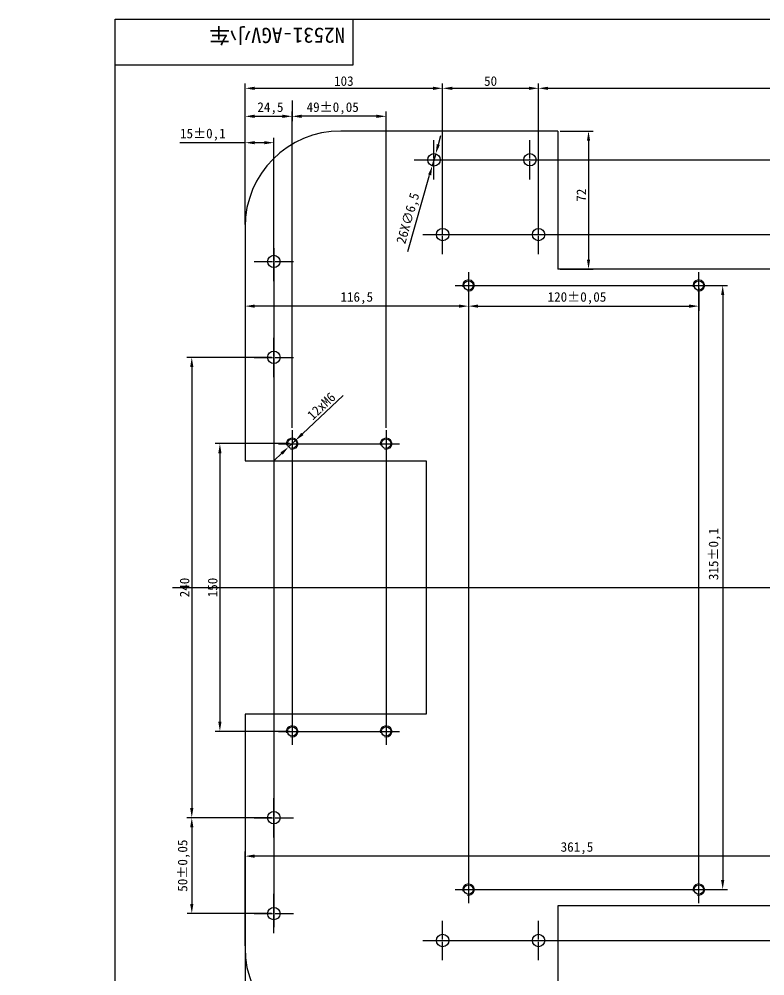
# Model space of a CAD drawing. Header units: millimetres. Extents: x 0 to 584, y 0 to 410.
# Drawn here: x 0 to 194.3, y 160.6 to 410 of the extents above; entities that cross this region are included whole.
import ezdxf
from ezdxf import colors
from ezdxf.entities.mleader import LeaderData, LeaderLine
from ezdxf.lldxf.tags import DXFTag
from ezdxf.math import Vec2, Vec3

# ---------------------------------------------------------------- set-up
doc = ezdxf.new("R2010")
doc.units = ezdxf.units.MM
for name, color, linetype in [('1121-底盘主体', 7, 'Continuous'), ('Default', 1, 'Continuous'), ('图框', 7, 'Continuous'), ('标注', 4, 'Continuous')]:
    doc.layers.add(name, color=color, linetype=linetype)
tags = doc.linetypes.add('CENTER2', pattern=[28.575, 19.05, -3.175, 3.175, -3.175]).pattern_tags.tags
tags[10:11] = [DXFTag(74, 4), DXFTag(75, 0), DXFTag(340, '0'), DXFTag(46, 0.0), DXFTag(50, 0.0), DXFTag(44, 0.0), DXFTag(45, 0.0)]
tags[8:9] = [DXFTag(74, 4), DXFTag(75, 0), DXFTag(340, '0'), DXFTag(46, 0.0), DXFTag(50, 0.0), DXFTag(44, 0.0), DXFTag(45, 0.0)]
tags[6:7] = [DXFTag(74, 4), DXFTag(75, 0), DXFTag(340, '0'), DXFTag(46, 0.0), DXFTag(50, 0.0), DXFTag(44, 0.0), DXFTag(45, 0.0)]
tags[4:5] = [DXFTag(74, 4), DXFTag(75, 0), DXFTag(340, '0'), DXFTag(46, 0.0), DXFTag(50, 0.0), DXFTag(44, 0.0), DXFTag(45, 0.0)]
doc.dimstyles.new('ISO-25', dxfattribs={"dimtxt": 2.5, "dimasz": 2.5, "dimexe": 1.25, "dimexo": 0.625, "dimtad": 1, "dimlfac": 2, "dimtxsty": 'Standard', "dimcen": 2.5, "dimadec": 0, "dimazin": 0, "dimtfac": 1, "dimtmove": 0, "dimatfit": 3, "dimfxl": 1, "dimarcsym": 0})

# ---------------------------------------------------------------- blocks, each defined once
blk = doc.blocks.new('SE')
at = {"layer": '1121-底盘主体', "color": 7, "linetype": 'Continuous', "lineweight": 30}
for p, q in [((140.37, 380.84), (83.87, 380.84)), ((140.37, 380.84), (140.37, 344.84)), ((347.87, 380.84), (288.87, 380.84)), ((288.87, 380.84), (288.87, 344.84)), ((58.87, 355.84), (58.87, 294.84)), ((372.87, 294.84), (372.87, 355.84)), ((288.87, 344.84), (140.37, 344.84)), ((58.87, 294.84), (106.12, 294.84)), ((106.12, 294.84), (106.12, 228.84)), ((372.87, 294.84), (325.62, 294.84)), ((325.62, 294.84), (325.62, 228.84)), ((106.12, 228.84), (58.87, 228.84)), ((58.87, 228.84), (58.87, 167.84)), ((325.62, 228.84), (372.87, 228.84)), ((372.87, 167.84), (372.87, 228.84)), ((140.37, 178.84), (140.37, 142.84)), ((288.87, 178.84), (140.37, 178.84)), ((288.87, 178.84), (288.87, 142.84)), ((140.37, 142.84), (83.87, 142.84)), ((347.87, 142.84), (288.87, 142.84))]:
    blk.add_line(p, q, dxfattribs=at)
for centre, radius in [((108.12, 373.34), 1.63), ((133.12, 373.34), 1.62), ((298.12, 373.34), 1.62), ((110.37, 353.84), 1.62), ((135.37, 353.84), 1.62), ((304.87, 353.84), 1.62), ((329.87, 353.84), 1.62), ((66.37, 346.84), 1.62), ((365.37, 346.84), 1.62), ((117.12, 340.59), 1.23), ((177.12, 340.59), 1.23), ((239.62, 336.84), 1.63), ((317.62, 336.84), 1.63), ((66.37, 321.84), 1.63), ((365.37, 321.84), 1.63), ((71.12, 299.34), 1.23), ((95.62, 299.34), 1.23), ((336.12, 299.34), 1.23), ((360.62, 299.34), 1.23), ((71.12, 224.34), 1.23), ((95.62, 224.34), 1.23), ((336.12, 224.34), 1.23), ((360.62, 224.34), 1.23), ((66.37, 201.84), 1.63), ((365.37, 201.84), 1.63), ((239.62, 199.84), 1.63), ((317.62, 199.84), 1.63), ((117.12, 183.09), 1.23), ((177.12, 183.09), 1.23), ((66.37, 176.84), 1.62), ((365.37, 176.84), 1.62), ((110.37, 169.84), 1.62), ((135.37, 169.84), 1.62), ((304.87, 169.84), 1.62), ((329.87, 169.84), 1.62), ((108.12, 150.34), 1.63), ((133.12, 150.34), 1.62), ((298.12, 150.34), 1.62)]:
    blk.add_circle(centre, radius, dxfattribs=at)
for centre, start, end in [((83.87, 355.84), 90, 180), ((347.87, 355.84), 0, 90), ((83.87, 167.84), 180, 270), ((347.87, 167.84), 270, 0)]:
    blk.add_arc(centre, 25, start, end, dxfattribs=at)
at = {"layer": '1121-底盘主体', "color": 7, "linetype": 'Continuous', "lineweight": 20}
for centre in [(117.12, 340.59), (177.12, 340.59), (71.12, 299.34), (95.62, 299.34), (336.12, 299.34), (360.62, 299.34), (71.12, 224.34), (95.62, 224.34), (336.12, 224.34), (360.62, 224.34), (117.12, 183.09), (177.12, 183.09)]:
    blk.add_arc(centre, 1.5, 255, 195, dxfattribs=at)
blk = doc.blocks.new('_DOT')
at = {"color": 0}
blk.add_line((0, 0), (-1, 0), dxfattribs=at)
at = {"color": 0, "const_width": 0.333}
blk.add_lwpolyline([(-0.1665, 0, 1), (0.1665, 0, 1)], format="xyb", close=True, dxfattribs=at)
blk = doc.blocks.new('*D52')
at = {"color": 0, "lineweight": -2, "transparency": 16777216}
for p, q in [((140.99, 380.84), (149.64, 380.84)), ((148.39, 378.34), (148.39, 347.34)), ((140.99, 344.84), (149.64, 344.84))]:
    blk.add_line(p, q, dxfattribs=at)
at = {"color": 0, "transparency": 16777216}
for points in [[(147.98, 378.34), (148.81, 378.34), (148.39, 380.84)], [(147.98, 347.34), (148.81, 347.34), (148.39, 344.84)]]:
    blk.add_solid(points, dxfattribs=at)
at = {"layer": 'Defpoints', "color": 0, "transparency": 16777216}
for p in [(140.37, 380.84), (140.37, 344.84), (148.39, 344.84)]:
    blk.add_point(p, dxfattribs=at)
at = {"color": 0, "transparency": 16777216, "insert": (146.52, 364.1), "char_height": 2.5, "attachment_point": 5, "rotation": 90}
blk.add_mtext('72', dxfattribs=at)
blk = doc.blocks.new('*D53')
at = {"color": 0, "lineweight": -2, "transparency": 16777216}
for p, q in [((109.25, 377.3), (109.94, 379.71)), ((108.56, 374.9), (107.67, 371.77)), ((101.3, 349.45), (106.99, 369.37))]:
    blk.add_line(p, q, dxfattribs=at)
at = {"color": 0, "transparency": 16777216}
for points in [[(108.85, 377.42), (109.65, 377.19), (108.56, 374.9)], [(106.59, 369.48), (107.39, 369.26), (107.67, 371.77)]]:
    blk.add_solid(points, dxfattribs=at)
at = {"layer": 'Defpoints', "color": 0, "transparency": 16777216}
for p in [(108.56, 374.9), (107.67, 371.77)]:
    blk.add_point(p, dxfattribs=at)
at = {"color": 0, "transparency": 16777216, "insert": (101.58, 358.03), "char_height": 2.5, "attachment_point": 5, "rotation": 74.0664}
blk.add_mtext('26X∅6,5', dxfattribs=at)
blk = doc.blocks.new('*D54')
at = {"color": 0, "lineweight": -2, "transparency": 16777216}
for p, q in [((58.87, 167.21), (58.87, 126.24)), ((108.12, 149.71), (108.12, 126.24)), ((61.37, 127.49), (105.62, 127.49))]:
    blk.add_line(p, q, dxfattribs=at)
at = {"color": 0, "transparency": 16777216}
for points in [[(61.37, 127.91), (61.37, 127.08), (58.87, 127.49)], [(105.62, 127.91), (105.62, 127.08), (108.12, 127.49)]]:
    blk.add_solid(points, dxfattribs=at)
at = {"layer": 'Defpoints', "color": 0, "transparency": 16777216}
for p in [(58.87, 167.84), (108.12, 150.34), (108.12, 127.49)]:
    blk.add_point(p, dxfattribs=at)
at = {"color": 0, "transparency": 16777216, "insert": (83.49, 129.58), "char_height": 2.5, "attachment_point": 5}
blk.add_mtext('98,5±0,1', dxfattribs=at)
blk = doc.blocks.new('*D56')
at = {"color": 0, "lineweight": -2, "transparency": 16777216}
for p, q in [((70.49, 299.34), (51.07, 299.34)), ((52.32, 296.84), (52.32, 226.84)), ((70.49, 224.34), (51.07, 224.34))]:
    blk.add_line(p, q, dxfattribs=at)
at = {"color": 0, "transparency": 16777216}
for points in [[(51.9, 296.84), (52.74, 296.84), (52.32, 299.34)], [(51.9, 226.84), (52.74, 226.84), (52.32, 224.34)]]:
    blk.add_solid(points, dxfattribs=at)
at = {"layer": 'Defpoints', "color": 0, "transparency": 16777216}
for p in [(71.12, 299.34), (52.32, 224.34), (71.12, 224.34)]:
    blk.add_point(p, dxfattribs=at)
at = {"color": 0, "transparency": 16777216, "insert": (50.45, 261.84), "char_height": 2.5, "attachment_point": 5, "rotation": 90}
blk.add_mtext('150', dxfattribs=at)
blk = doc.blocks.new('*D57')
at = {"color": 0, "lineweight": -2, "transparency": 16777216}
for p, q in [((65.74, 321.84), (43.74, 321.84)), ((44.99, 319.34), (44.99, 204.34)), ((65.74, 201.84), (43.74, 201.84))]:
    blk.add_line(p, q, dxfattribs=at)
at = {"color": 0, "transparency": 16777216}
for points in [[(44.57, 319.34), (45.41, 319.34), (44.99, 321.84)], [(44.57, 204.34), (45.41, 204.34), (44.99, 201.84)]]:
    blk.add_solid(points, dxfattribs=at)
at = {"layer": 'Defpoints', "color": 0, "transparency": 16777216}
for p in [(66.37, 321.84), (44.99, 201.84), (66.37, 201.84)]:
    blk.add_point(p, dxfattribs=at)
at = {"color": 0, "transparency": 16777216, "insert": (43.12, 261.84), "char_height": 2.5, "attachment_point": 5, "rotation": 90}
blk.add_mtext('240', dxfattribs=at)
blk = doc.blocks.new('*D58')
at = {"color": 0, "lineweight": -2, "transparency": 16777216}
for p, q in [((58.87, 377.79), (41.84, 377.79)), ((58.87, 356.46), (58.87, 379.04)), ((63.87, 377.79), (61.37, 377.79)), ((66.37, 350.96), (66.37, 379.04))]:
    blk.add_line(p, q, dxfattribs=at)
at = {"color": 0, "transparency": 16777216}
for points in [[(61.37, 378.21), (61.37, 377.38), (58.87, 377.79)], [(63.87, 378.21), (63.87, 377.38), (66.37, 377.79)]]:
    blk.add_solid(points, dxfattribs=at)
at = {"layer": 'Defpoints', "color": 0, "transparency": 16777216}
for p in [(58.87, 377.79), (58.87, 355.84), (66.37, 350.34)]:
    blk.add_point(p, dxfattribs=at)
at = {"color": 0, "transparency": 16777216, "insert": (47.88, 379.88), "char_height": 2.5, "attachment_point": 5}
blk.add_mtext('15±0,1', dxfattribs=at)
blk = doc.blocks.new('*D59')
at = {"color": 0, "lineweight": -2, "transparency": 16777216}
for p, q in [((71.12, 303.46), (71.12, 385.92)), ((93.12, 384.67), (73.62, 384.67)), ((95.62, 303.46), (95.62, 385.92))]:
    blk.add_line(p, q, dxfattribs=at)
at = {"color": 0, "transparency": 16777216}
for points in [[(73.62, 385.09), (73.62, 384.25), (71.12, 384.67)], [(93.12, 385.09), (93.12, 384.25), (95.62, 384.67)]]:
    blk.add_solid(points, dxfattribs=at)
at = {"layer": 'Defpoints', "color": 0, "transparency": 16777216}
for p in [(71.12, 384.67), (71.12, 302.84), (95.62, 302.84)]:
    blk.add_point(p, dxfattribs=at)
at = {"color": 0, "transparency": 16777216, "insert": (81.72, 386.75), "char_height": 2.5, "attachment_point": 5}
blk.add_mtext('49±0,05', dxfattribs=at)
blk = doc.blocks.new('*D60')
at = {"color": 0, "lineweight": -2, "transparency": 16777216}
for p, q in [((65.74, 201.84), (43.75, 201.84)), ((45, 199.34), (45, 179.34)), ((65.74, 176.84), (43.75, 176.84))]:
    blk.add_line(p, q, dxfattribs=at)
at = {"color": 0, "transparency": 16777216}
for points in [[(44.58, 199.34), (45.41, 199.34), (45, 201.84)], [(44.58, 179.34), (45.41, 179.34), (45, 176.84)]]:
    blk.add_solid(points, dxfattribs=at)
at = {"layer": 'Defpoints', "color": 0, "transparency": 16777216}
for p in [(66.37, 201.84), (45, 176.84), (66.37, 176.84)]:
    blk.add_point(p, dxfattribs=at)
at = {"color": 0, "transparency": 16777216, "insert": (42.91, 189.34), "char_height": 2.5, "attachment_point": 5, "rotation": 90}
blk.add_mtext('50±0,05', dxfattribs=at)
blk = doc.blocks.new('*D61')
at = {"color": 0, "lineweight": -2, "transparency": 16777216}
for p, q in [((71.12, 388.75), (71.12, 383.42)), ((58.87, 356.46), (58.87, 385.92)), ((61.37, 384.67), (68.62, 384.67))]:
    blk.add_line(p, q, dxfattribs=at)
at = {"color": 0, "transparency": 16777216}
for points in [[(61.37, 385.09), (61.37, 384.25), (58.87, 384.67)], [(68.62, 385.09), (68.62, 384.25), (71.12, 384.67)]]:
    blk.add_solid(points, dxfattribs=at)
at = {"layer": 'Defpoints', "color": 0, "transparency": 16777216}
for p in [(71.12, 389.38), (71.12, 384.67), (58.87, 355.84)]:
    blk.add_point(p, dxfattribs=at)
at = {"color": 0, "transparency": 16777216, "insert": (65.49, 386.75), "char_height": 2.5, "attachment_point": 5}
blk.add_mtext('24,5', dxfattribs=at)
blk = doc.blocks.new('*D62')
at = {"color": 0, "lineweight": -2, "transparency": 16777216}
for p, q in [((58.87, 356.46), (58.87, 393.22)), ((61.37, 391.97), (107.87, 391.97)), ((110.37, 354.46), (110.37, 393.22))]:
    blk.add_line(p, q, dxfattribs=at)
at = {"color": 0, "transparency": 16777216}
for points in [[(61.37, 392.38), (61.37, 391.55), (58.87, 391.97)], [(107.87, 392.38), (107.87, 391.55), (110.37, 391.97)]]:
    blk.add_solid(points, dxfattribs=at)
at = {"layer": 'Defpoints', "color": 0, "transparency": 16777216}
for p in [(110.37, 391.97), (58.87, 355.84), (110.37, 353.84)]:
    blk.add_point(p, dxfattribs=at)
at = {"color": 0, "transparency": 16777216, "insert": (84.62, 393.84), "char_height": 2.5, "attachment_point": 5}
blk.add_mtext('103', dxfattribs=at)
blk = doc.blocks.new('*D63')
at = {"color": 0, "lineweight": -2, "transparency": 16777216}
for p, q in [((110.37, 354.46), (110.37, 393.22)), ((112.87, 391.97), (132.87, 391.97)), ((135.37, 354.46), (135.37, 393.22))]:
    blk.add_line(p, q, dxfattribs=at)
at = {"color": 0, "transparency": 16777216}
for points in [[(112.87, 392.38), (112.87, 391.55), (110.37, 391.97)], [(132.87, 392.38), (132.87, 391.55), (135.37, 391.97)]]:
    blk.add_solid(points, dxfattribs=at)
at = {"layer": 'Defpoints', "color": 0, "transparency": 16777216}
for p in [(135.37, 391.97), (110.37, 353.84), (135.37, 353.84)]:
    blk.add_point(p, dxfattribs=at)
at = {"color": 0, "transparency": 16777216, "insert": (122.87, 393.84), "char_height": 2.5, "attachment_point": 5}
blk.add_mtext('50', dxfattribs=at)
blk = doc.blocks.new('*D64')
at = {"color": 0, "lineweight": -2, "transparency": 16777216}
for p, q in [((177.74, 340.59), (184.61, 340.59)), ((183.36, 338.09), (183.36, 185.59)), ((177.74, 183.09), (184.61, 183.09))]:
    blk.add_line(p, q, dxfattribs=at)
at = {"color": 0, "transparency": 16777216}
for points in [[(182.94, 338.09), (183.77, 338.09), (183.36, 340.59)], [(182.94, 185.59), (183.77, 185.59), (183.36, 183.09)]]:
    blk.add_solid(points, dxfattribs=at)
at = {"layer": 'Defpoints', "color": 0, "transparency": 16777216}
for p in [(177.12, 340.59), (177.12, 183.09), (183.36, 183.09)]:
    blk.add_point(p, dxfattribs=at)
at = {"color": 0, "transparency": 16777216, "insert": (181.27, 270.57), "char_height": 2.5, "attachment_point": 5, "rotation": 90}
blk.add_mtext('315±0,1', dxfattribs=at)
blk = doc.blocks.new('*D67')
at = {"color": 0, "lineweight": -2, "transparency": 16777216}
for p, q in [((239.62, 199.21), (239.62, 190.57)), ((58.87, 168.46), (58.87, 193.07)), ((237.12, 191.82), (61.37, 191.82))]:
    blk.add_line(p, q, dxfattribs=at)
at = {"color": 0, "transparency": 16777216}
for points in [[(61.37, 192.24), (61.37, 191.4), (58.87, 191.82)], [(237.12, 192.24), (237.12, 191.4), (239.62, 191.82)]]:
    blk.add_solid(points, dxfattribs=at)
at = {"layer": 'Defpoints', "color": 0, "transparency": 16777216}
for p in [(239.62, 199.84), (58.87, 191.82), (58.87, 167.84)]:
    blk.add_point(p, dxfattribs=at)
at = {"color": 0, "transparency": 16777216, "insert": (145.38, 193.9), "char_height": 2.5, "attachment_point": 5}
blk.add_mtext('361,5', dxfattribs=at)
blk = doc.blocks.new('*D68')
at = {"color": 0, "lineweight": -2, "transparency": 16777216}
for p, q in [((84.43, 311.91), (73.83, 301.9)), ((70.22, 298.49), (72.01, 300.18)), ((68.41, 296.78), (66.59, 295.06))]:
    blk.add_line(p, q, dxfattribs=at)
at = {"color": 0, "transparency": 16777216}
for points in [[(73.54, 302.2), (74.12, 301.59), (72.01, 300.18)], [(68.12, 297.08), (68.69, 296.47), (70.22, 298.49)]]:
    blk.add_solid(points, dxfattribs=at)
at = {"layer": 'Defpoints', "color": 0, "transparency": 16777216}
for p in [(72.01, 300.18), (70.22, 298.49)]:
    blk.add_point(p, dxfattribs=at)
at = {"color": 0, "transparency": 16777216, "insert": (78.75, 309.12), "char_height": 2.5, "attachment_point": 5, "rotation": 43.3569}
blk.add_mtext('12xM6', dxfattribs=at)
blk = doc.blocks.new('*D69')
at = {"color": 0, "lineweight": -2, "transparency": 16777216}
for p, q in [((117.12, 339.96), (117.12, 333.94)), ((177.12, 339.96), (177.12, 333.94)), ((119.62, 335.19), (174.62, 335.19))]:
    blk.add_line(p, q, dxfattribs=at)
at = {"color": 0, "transparency": 16777216}
for points in [[(119.62, 335.6), (119.62, 334.77), (117.12, 335.19)], [(174.62, 335.6), (174.62, 334.77), (177.12, 335.19)]]:
    blk.add_solid(points, dxfattribs=at)
at = {"layer": 'Defpoints', "color": 0, "transparency": 16777216}
for p in [(117.12, 340.59), (177.12, 340.59), (177.12, 335.19)]:
    blk.add_point(p, dxfattribs=at)
at = {"color": 0, "transparency": 16777216, "insert": (145.38, 337.27), "char_height": 2.5, "attachment_point": 5}
blk.add_mtext('120±0,05', dxfattribs=at)
blk = doc.blocks.new('*D72')
at = {"color": 0, "lineweight": -2, "transparency": 16777216}
for p, q in [((58.87, 167.21), (58.87, 107.3)), ((140.37, 169.21), (140.37, 107.3)), ((61.37, 108.55), (137.87, 108.55))]:
    blk.add_line(p, q, dxfattribs=at)
at = {"color": 0, "transparency": 16777216}
for points in [[(61.37, 108.97), (61.37, 108.14), (58.87, 108.55)], [(137.87, 108.97), (137.87, 108.14), (140.37, 108.55)]]:
    blk.add_solid(points, dxfattribs=at)
at = {"layer": 'Defpoints', "color": 0, "transparency": 16777216}
for p in [(140.37, 169.84), (58.87, 167.84), (140.37, 108.55)]:
    blk.add_point(p, dxfattribs=at)
at = {"color": 0, "transparency": 16777216, "insert": (104.57, 110.43), "char_height": 2.5, "attachment_point": 5}
blk.add_mtext('163', dxfattribs=at)
blk = doc.blocks.new('*D74')
at = {"color": 0, "lineweight": -2, "transparency": 16777216}
for p, q in [((58.87, 167.21), (58.87, 87.11)), ((372.87, 167.21), (372.87, 87.11)), ((61.37, 88.36), (370.37, 88.36))]:
    blk.add_line(p, q, dxfattribs=at)
at = {"color": 0, "transparency": 16777216}
for points in [[(61.37, 88.78), (61.37, 87.95), (58.87, 88.36)], [(370.37, 88.78), (370.37, 87.95), (372.87, 88.36)]]:
    blk.add_solid(points, dxfattribs=at)
at = {"layer": 'Defpoints', "color": 0, "transparency": 16777216}
for p in [(58.87, 167.84), (372.87, 167.84), (372.87, 88.36)]:
    blk.add_point(p, dxfattribs=at)
at = {"color": 0, "transparency": 16777216, "insert": (221.18, 90.24), "char_height": 2.5, "attachment_point": 5}
blk.add_mtext('628', dxfattribs=at)
blk = doc.blocks.new('*U86')
at = {"layer": 'Default', "color": 0, "linetype": 'CENTER2', "transparency": 16777216}
for p, q in [((0, 0.325), (0, 5.125)), ((-5.125, 0), (-0.325, 0)), ((0.325, 0), (5.125, 0)), ((0, -5.125), (0, -0.325))]:
    blk.add_line(p, q, dxfattribs=at)
at = {"layer": 'Default', "color": 0, "linetype": 'Continuous', "transparency": 16777216}
for p, q in [((-0.1625, 0), (0.1625, 0)), ((0, -0.1625), (0, 0.1625))]:
    blk.add_line(p, q, dxfattribs=at)
blk = doc.blocks.new('*U87')
at = {"layer": 'Default', "color": 0, "linetype": 'CENTER2', "transparency": 16777216}
for p, q in [((0, 0.325), (0, 5.125)), ((-5.125, 0), (-0.325, 0)), ((0.325, 0), (5.125, 0)), ((0, -5.125), (0, -0.325))]:
    blk.add_line(p, q, dxfattribs=at)
at = {"layer": 'Default', "color": 0, "linetype": 'Continuous', "transparency": 16777216}
for p, q in [((-0.1625, 0), (0.1625, 0)), ((0, -0.1625), (0, 0.1625))]:
    blk.add_line(p, q, dxfattribs=at)
blk = doc.blocks.new('*U88')
at = {"layer": 'Default', "color": 0, "linetype": 'CENTER2', "transparency": 16777216}
for p, q in [((0, 0.325), (0, 5.125)), ((-5.125, 0), (-0.325, 0)), ((0.325, 0), (5.125, 0)), ((0, -5.125), (0, -0.325))]:
    blk.add_line(p, q, dxfattribs=at)
at = {"layer": 'Default', "color": 0, "linetype": 'Continuous', "transparency": 16777216}
for p, q in [((-0.1625, 0), (0.1625, 0)), ((0, -0.1625), (0, 0.1625))]:
    blk.add_line(p, q, dxfattribs=at)
blk = doc.blocks.new('*U89')
at = {"layer": 'Default', "color": 0, "linetype": 'CENTER2', "transparency": 16777216}
for p, q in [((0, 0.325), (0, 5.125)), ((-5.125, 0), (-0.325, 0)), ((0.325, 0), (5.125, 0)), ((0, -5.125), (0, -0.325))]:
    blk.add_line(p, q, dxfattribs=at)
at = {"layer": 'Default', "color": 0, "linetype": 'Continuous', "transparency": 16777216}
for p, q in [((-0.1625, 0), (0.1625, 0)), ((0, -0.1625), (0, 0.1625))]:
    blk.add_line(p, q, dxfattribs=at)
blk = doc.blocks.new('*U90')
at = {"layer": 'Default', "color": 0, "linetype": 'CENTER2', "transparency": 16777216}
for p, q in [((0, 0.325), (0, 5.125)), ((-5.125, 0), (-0.325, 0)), ((0.325, 0), (5.125, 0)), ((0, -5.125), (0, -0.325))]:
    blk.add_line(p, q, dxfattribs=at)
at = {"layer": 'Default', "color": 0, "linetype": 'Continuous', "transparency": 16777216}
for p, q in [((-0.1625, 0), (0.1625, 0)), ((0, -0.1625), (0, 0.1625))]:
    blk.add_line(p, q, dxfattribs=at)
blk = doc.blocks.new('*U91')
at = {"layer": 'Default', "color": 0, "linetype": 'CENTER2', "transparency": 16777216}
for p, q in [((0, 0.325), (0, 5.125)), ((-5.125, 0), (-0.325, 0)), ((0.325, 0), (5.125, 0)), ((0, -5.125), (0, -0.325))]:
    blk.add_line(p, q, dxfattribs=at)
at = {"layer": 'Default', "color": 0, "linetype": 'Continuous', "transparency": 16777216}
for p, q in [((-0.1625, 0), (0.1625, 0)), ((0, -0.1625), (0, 0.1625))]:
    blk.add_line(p, q, dxfattribs=at)
blk = doc.blocks.new('*U94')
at = {"layer": 'Default', "color": 0, "linetype": 'CENTER2', "transparency": 16777216}
for p, q in [((0, 0.325), (0, 5.125)), ((-5.125, 0), (-0.325, 0)), ((0.325, 0), (5.125, 0)), ((0, -5.125), (0, -0.325))]:
    blk.add_line(p, q, dxfattribs=at)
at = {"layer": 'Default', "color": 0, "linetype": 'Continuous', "transparency": 16777216}
for p, q in [((-0.1625, 0), (0.1625, 0)), ((0, -0.1625), (0, 0.1625))]:
    blk.add_line(p, q, dxfattribs=at)
blk = doc.blocks.new('*U95')
at = {"layer": 'Default', "color": 0, "linetype": 'CENTER2', "transparency": 16777216}
for p, q in [((0, 0.325), (0, 5.125)), ((-5.125, 0), (-0.325, 0)), ((0.325, 0), (5.125, 0)), ((0, -5.125), (0, -0.325))]:
    blk.add_line(p, q, dxfattribs=at)
at = {"layer": 'Default', "color": 0, "linetype": 'Continuous', "transparency": 16777216}
for p, q in [((-0.1625, 0), (0.1625, 0)), ((0, -0.1625), (0, 0.1625))]:
    blk.add_line(p, q, dxfattribs=at)
blk = doc.blocks.new('*U96')
at = {"layer": 'Default', "color": 0, "linetype": 'CENTER2', "transparency": 16777216}
for p, q in [((0, 0.325), (0, 5.125)), ((-5.125, 0), (-0.325, 0)), ((0.325, 0), (5.125, 0)), ((0, -5.125), (0, -0.325))]:
    blk.add_line(p, q, dxfattribs=at)
at = {"layer": 'Default', "color": 0, "linetype": 'Continuous', "transparency": 16777216}
for p, q in [((-0.1625, 0), (0.1625, 0)), ((0, -0.1625), (0, 0.1625))]:
    blk.add_line(p, q, dxfattribs=at)
blk = doc.blocks.new('*U97')
at = {"layer": 'Default', "color": 0, "linetype": 'CENTER2', "transparency": 16777216}
for p, q in [((0, 0.325), (0, 5.125)), ((-5.125, 0), (-0.325, 0)), ((0.325, 0), (5.125, 0)), ((0, -5.125), (0, -0.325))]:
    blk.add_line(p, q, dxfattribs=at)
at = {"layer": 'Default', "color": 0, "linetype": 'Continuous', "transparency": 16777216}
for p, q in [((-0.1625, 0), (0.1625, 0)), ((0, -0.1625), (0, 0.1625))]:
    blk.add_line(p, q, dxfattribs=at)
blk = doc.blocks.new('*D99')
at = {"layer": 'Defpoints', "color": 0, "transparency": 16777216}
for p in [(58.87, 355.84), (117.12, 340.59), (58.87, 335.19)]:
    blk.add_point(p, dxfattribs=at)
at = {"layer": '标注', "color": 0, "lineweight": -2, "transparency": 16777216}
for p, q in [((58.87, 355.21), (58.87, 333.94)), ((117.12, 339.96), (117.12, 333.94)), ((114.62, 335.19), (61.37, 335.19))]:
    blk.add_line(p, q, dxfattribs=at)
at = {"layer": '标注', "color": 0, "transparency": 16777216}
for points in [[(61.37, 335.6), (61.37, 334.77), (58.87, 335.19)], [(114.62, 335.6), (114.62, 334.77), (117.12, 335.19)]]:
    blk.add_solid(points, dxfattribs=at)
at = {"layer": '标注', "color": 0, "transparency": 16777216, "insert": (87.99, 337.27), "char_height": 2.5, "attachment_point": 5}
blk.add_mtext('116,5', dxfattribs=at)
blk = doc.blocks.new('*D103')
at = {"layer": 'Defpoints', "color": 0, "transparency": 16777216}
for p in [(304.87, 391.97), (135.37, 353.84), (304.87, 353.84)]:
    blk.add_point(p, dxfattribs=at)
at = {"layer": '标注', "color": 0, "lineweight": -2, "transparency": 16777216}
for p, q in [((135.37, 354.46), (135.37, 393.22)), ((137.87, 391.97), (302.37, 391.97)), ((304.87, 354.46), (304.87, 393.22))]:
    blk.add_line(p, q, dxfattribs=at)
at = {"layer": '标注', "color": 0, "transparency": 16777216}
for points in [[(137.87, 392.38), (137.87, 391.55), (135.37, 391.97)], [(302.37, 392.38), (302.37, 391.55), (304.87, 391.97)]]:
    blk.add_solid(points, dxfattribs=at)
at = {"layer": '标注', "color": 0, "transparency": 16777216, "insert": (220.12, 394.05), "char_height": 2.5, "attachment_point": 5}
blk.add_mtext('339±0,1', dxfattribs=at)

msp = doc.modelspace()

# ---------------------------------------------------------------- linework, layer by layer
at = {"layer": 'Default', "linetype": 'CENTER2'}
for p, q in [((104.6186, 373.3361), (301.6186, 373.3361)), ((106.8686, 353.8361), (333.3686, 353.8361)), ((66.3686, 350.3361), (66.3686, 173.3361)), ((117.1186, 344.0861), (117.1186, 179.5861)), ((177.1186, 179.5861), (177.1186, 344.0861)), ((113.6186, 340.5861), (180.6186, 340.5861)), ((71.1186, 302.8361), (71.1186, 220.8361)), ((95.6186, 302.8361), (95.6186, 220.8361)), ((67.6186, 299.3361), (99.1186, 299.3361)), ((39.9971, 261.8361), (371.2477, 261.8361)), ((67.6186, 224.3361), (99.1186, 224.3361)), ((113.6186, 183.0861), (180.6186, 183.0861)), ((106.8686, 169.8361), (334.9936, 169.8361))]:
    msp.add_line(p, q, dxfattribs=at)
at = {"layer": '图框', "color": 7, "linetype": 'Continuous'}
for p, q in [((25, 10), (25, 410)), ((25, 410), (584, 410)), ((87, 410), (87, 398)), ((87, 398), (25, 398))]:
    msp.add_line(p, q, dxfattribs=at)

# ---------------------------------------------------------------- block references
at = {"layer": 'Default', "linetype": 'ByBlock', "lineweight": 30}
msp.add_blockref('SE', (0, 0), dxfattribs=at)
at = {"layer": 'Default', "color": 1, "linetype": 'CENTER2'}
for name, p in [('*U87', (108.1186, 373.3361)), ('*U86', (133.1186, 373.3361)), ('*U88', (110.3686, 353.8361)), ('*U89', (135.3686, 353.8361)), ('*U97', (66.3686, 346.8361)), ('*U96', (66.3686, 321.8361)), ('*U94', (66.3686, 201.8361)), ('*U95', (66.3686, 176.8361)), ('*U90', (110.3686, 169.8361)), ('*U91', (135.3686, 169.8361))]:
    msp.add_blockref(name, p, dxfattribs=at)

# ---------------------------------------------------------------- dimensions: what is measured, and where the dimension line sits
at = {"color": 4}
for base, p1, p2, picture, middle in [((110.3686, 391.9676), (58.8686, 355.8361), (110.3686, 353.8361), '*D62', (84.6186, 393.8426)), ((135.3686, 391.9676), (110.3686, 353.8361), (135.3686, 353.8361), '*D63', (122.8686, 393.8426))]:
    dim = msp.add_linear_dim(base=base, p1=p1, p2=p2, dimstyle='ISO-25', dxfattribs=at)
    dim.commit()
    dim.dimension.update_dxf_attribs({"geometry": picture, "text_midpoint": middle})
for base, p1, p2, picture, middle in [((71.1186, 384.6707), (58.8686, 355.8361), (71.1186, 389.3762), '*D61', (65.4938, 384.6707)), ((58.8686, 191.8213), (239.6186, 199.8361), (58.8686, 167.8361), '*D67', (145.3799, 191.8213)), ((140.3686, 108.5524), (58.8686, 167.8361), (140.3686, 169.8361), '*D72', (104.5727, 108.5524)), ((372.8686, 88.3631), (58.8686, 167.8361), (372.8686, 167.8361), '*D74', (221.1796, 88.3631))]:
    dim = msp.add_linear_dim(base=base, p1=p1, p2=p2, dimstyle='ISO-25', dxfattribs=at)
    dim.commit()
    dim.dimension.update_dxf_attribs({"geometry": picture, "text_midpoint": middle, "dimtype": 160})
for base, p1, p2, override, picture, middle in [((71.1186, 384.6707), (95.6186, 302.8361), (71.1186, 302.8361), {"dimgap": 0.625, "dimtol": 1, "dimlim": 0, "dimtp": 0.05, "dimtm": 0.05}, '*D59', (81.7228, 384.6707)), ((58.8686, 377.7941), (66.3686, 350.3361), (58.8686, 355.8361), {"dimtol": 1, "dimtp": 0.1, "dimtm": 0.1}, '*D58', (47.8839, 377.7941)), ((177.1186, 335.1864), (117.1186, 340.5861), (177.1186, 340.5861), {"dimtol": 1, "dimtp": 0.05, "dimtm": 0.05}, '*D69', (145.3815, 335.1864))]:
    dim = msp.add_linear_dim(base=base, p1=p1, p2=p2, dimstyle='ISO-25', override=override, dxfattribs=at)
    dim.commit()
    dim.dimension.update_dxf_attribs({"geometry": picture, "text_midpoint": middle, "dimtype": 160})
dim = msp.add_diameter_dim_2p(p1=(108.5647, 374.8987), p2=(107.6725, 371.7736), text='26X<>', dimstyle='ISO-25', dxfattribs=at)
dim.commit()
dim.dimension.update_dxf_attribs({"geometry": '*D53', "text_midpoint": (103.5859, 357.4594), "dimtype": 163})
dim = msp.add_linear_dim(base=(148.3934, 344.8361), p1=(140.3686, 380.8361), p2=(140.3686, 344.8361), angle=90, dimstyle='ISO-25', dxfattribs=at)
dim.commit()
dim.dimension.update_dxf_attribs({"geometry": '*D52', "text_midpoint": (148.3934, 364.0966), "dimtype": 160})
dim = msp.add_linear_dim(base=(183.3575, 183.0861), p1=(177.1186, 340.5861), p2=(177.1186, 183.0861), angle=90, dimstyle='ISO-25', override={"dimtol": 1, "dimtp": 0.1, "dimtm": 0.1}, dxfattribs=at)
dim.commit()
dim.dimension.update_dxf_attribs({"geometry": '*D64', "text_midpoint": (183.3575, 270.5651), "dimtype": 160})
for base, p1, p2, picture, middle in [((44.9913, 201.8361), (66.3686, 321.8361), (66.3686, 201.8361), '*D57', (43.1163, 261.8361)), ((52.3215, 224.3361), (71.1186, 299.3361), (71.1186, 224.3361), '*D56', (50.4465, 261.8361))]:
    dim = msp.add_linear_dim(base=base, p1=p1, p2=p2, angle=90, dimstyle='ISO-25', dxfattribs=at)
    dim.commit()
    dim.dimension.update_dxf_attribs({"geometry": picture, "text_midpoint": middle})
dim = msp.add_diameter_dim_2p(p1=(70.2248, 298.4922), p2=(72.0124, 300.1801), text='12xM6', dimstyle='ISO-25', dxfattribs=at)
dim.commit()
dim.dimension.update_dxf_attribs({"geometry": '*D68', "text_midpoint": (78.7534, 309.1239)})
dim = msp.add_linear_dim(base=(44.9955, 176.8361), p1=(66.3686, 201.8361), p2=(66.3686, 176.8361), angle=90, dimstyle='ISO-25', override={"dimgap": 0.625, "dimtol": 1, "dimlim": 0, "dimtp": 0.05, "dimtm": 0.05}, dxfattribs=at)
dim.commit()
dim.dimension.update_dxf_attribs({"geometry": '*D60', "text_midpoint": (42.9121, 189.3361)})
dim = msp.add_linear_dim(base=(108.1186, 127.4929), p1=(58.8686, 167.8361), p2=(108.1186, 150.3361), dimstyle='ISO-25', override={"dimgap": 0.625, "dimtol": 1, "dimlim": 0, "dimtp": 0.1, "dimtm": 0.1}, dxfattribs=at)
dim.commit()
dim.dimension.update_dxf_attribs({"geometry": '*D54', "text_midpoint": (83.4936, 129.5762)})
at = {"layer": '标注', "color": 4}
dim = msp.add_linear_dim(base=(304.8686, 391.9676), p1=(135.3686, 353.8361), p2=(304.8686, 353.8361), dimstyle='ISO-25', override={"dimgap": 0.625, "dimtol": 1, "dimlim": 0, "dimtp": 0.1, "dimtm": 0.1}, dxfattribs=at)
dim.commit()
dim.dimension.update_dxf_attribs({"geometry": '*D103', "text_midpoint": (220.1186, 394.0509)})
dim = msp.add_linear_dim(base=(58.8686, 335.1864), p1=(117.1186, 340.5861), p2=(58.8686, 355.8361), dimstyle='ISO-25', dxfattribs=at)
dim.commit()
dim.dimension.update_dxf_attribs({"geometry": '*D99', "text_midpoint": (87.9936, 337.2697)})

# ---------------------------------------------------------------- leaders
at = {"layer": '图框', "color": 7, "linetype": 'Continuous'}
ml = msp.add_multileader_mtext('Standard', dxfattribs=at)
ml.set_content('{\\pxsm0.9;\\f宋体|b0||i0||c0|p34;\\W1.;N2531-AGV小车\\P}', color=7)
ml.set_leader_properties()
ml.set_arrow_properties(name='DOT')
ml.build(insert=Vec2(0, 0))
ml.multileader.update_dxf_attribs({"leader_type": 0, "dogleg_length": 0})
ctx = ml.context
ctx.base_point, ctx.landing_gap_size = Vec3(87.6783, 406.0329), 1.4
ctx.text_align_type = 1
notes = []
notes.append((ctx, [(0, (0, 0, 0), (0, 0), (1, 0), 1, [])]))
ctx.mtext.insert, ctx.mtext.text_direction, ctx.mtext.rotation, ctx.mtext.alignment = Vec3(67.2323, 403.7429), Vec3(-1, 0), 3.14159265, 2
for ctx, leaders in notes:
    for number, flags, end, landing, length, lines in leaders:
        leader = LeaderData()
        leader.index, (leader.has_last_leader_line, leader.has_dogleg_vector, leader.attachment_direction) = number, flags
        leader.last_leader_point, leader.dogleg_vector, leader.dogleg_length = Vec3(end), Vec3(landing), length
        for number, points, colour, breaks in lines:
            line = LeaderLine()
            line.index, line.vertices, line.color, line.breaks = number, Vec3.list(points), colors.encode_raw_color(colour), breaks
            leader.lines.append(line)
        ctx.leaders.append(leader)

doc.saveas('drawing.dxf')
